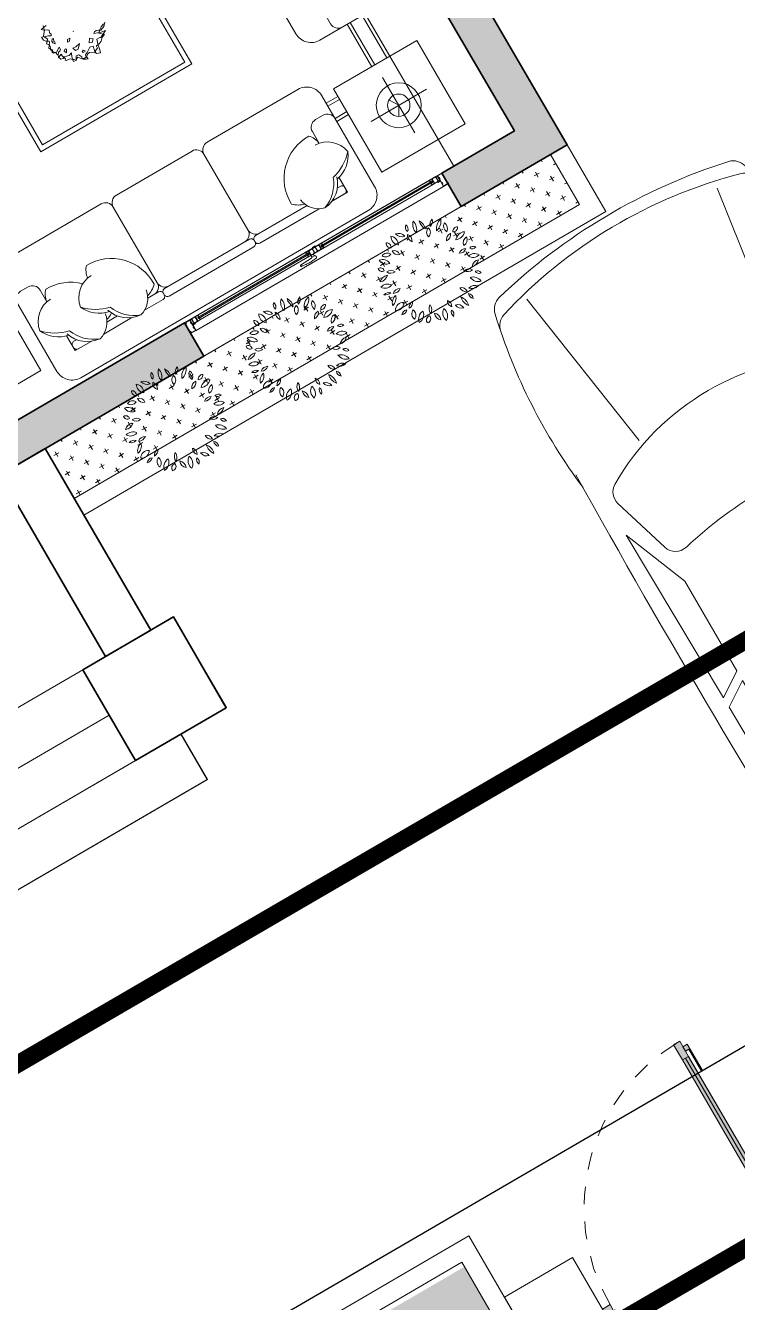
# Model space of a CAD drawing. Header units: millimetres. Extents: x 567980 to 569372, y 2065777 to 2066674.
# Drawn here: x 568754.14 to 568758.21, y 2066194.9 to 2066202.19 of the extents above; entities that cross this region are included whole.
import ezdxf

# ---------------------------------------------------------------- set-up
doc = ezdxf.new("R2010")
doc.units = ezdxf.units.MM
doc.linetypes.add('CENTER', pattern=[3, 1.5, -0.5, 0.5, -0.5])
doc.linetypes.add('HIDDEN', pattern=[0.75, 0.5, -0.25])
for name, color, linetype, lineweight in [('A-DIM', 251, 'Continuous', 15), ('A-HATCH', 251, 'Continuous', 5), ('A-TUONG', 255, 'Continuous', 35), ('boDnv', 54, 'Continuous', 25), ('E- RANH GIOI', 1, 'CENTER', 13), ('E- THAY', 9, 'Continuous', 20), ('E-Manh', 251, 'Continuous', 13), ('E-NoiThat', 32, 'Continuous', 9), ('i_Cay', 114, 'Continuous', 13), ('i_Hatch', 250, 'Continuous', 13), ('i_ThietBi', 32, 'Continuous', 13), ('LD-CUA', 146, 'Continuous', 13), ('LD-THAY', 9, 'Continuous', 13)]:
    doc.layers.add(name, color=color, linetype=linetype, lineweight=lineweight)
for name, color, linetype in [('datOBt', 42, 'Continuous'), ('loKBT', 42, 'Continuous'), ('ViaHeS', 32, 'Continuous')]:
    doc.layers.add(name, color=color, linetype=linetype)
doc.styles.add('rms', font='romans.shx', dxfattribs={"width": 0.7, "bigfont": 'vns.shx'})
doc.linetypes.add('ADL', pattern='A,0.125,-0.15,["++",rms,S=0.5,R=0,X=0,Y=-0.2245],-1.35,1.125', length=2.75)

# ---------------------------------------------------------------- blocks, each defined once
blk = doc.blocks.new('NEN')
at = {"layer": 'boDnv', "color": 10, "linetype": 'ADL', "ltscale": 0.25}
blk.add_lwpolyline([(79.6269, -120.3979), (85.3557, -122.1078), (98.4404, -148.2693), (96.5816, -154.497), (27.1117, -194.9143), (21.969, -193.0464), (11.8247, -164.9989), (14.1983, -158.464)], close=True, dxfattribs=at)
at = {"layer": 'datOBt'}
blk.add_lwpolyline([(79.4981, -119.3159), (86.0565, -121.2733), (99.5118, -148.176), (97.4266, -155.1623), (27.2101, -196.014), (21.1878, -193.8265), (10.761, -164.9982), (13.3822, -157.7819)], close=True, dxfattribs=at)
at = {"layer": 'loKBT'}
blk.add_lwpolyline([(54.4217, -157.0438), (43.6172, -163.3298), (53.6748, -180.617), (64.4793, -174.331)], close=True, dxfattribs=at)
at = {"layer": 'ViaHeS'}
blk.add_lwpolyline([(79.4981, -119.3159), (86.0565, -121.2733), (99.5118, -148.176), (97.4266, -155.1623), (27.2101, -196.014), (21.1878, -193.8265), (10.761, -164.9982), (13.3822, -157.7819)], close=True, dxfattribs=at)
blk = doc.blocks.new('mb-cay40')
at = {"color": 0, "linetype": 'ByBlock'}
for centre, radius, start, end in [((-300, 710), 100, 149.4737, 231.7586), ((-448, 683), 100, 329.4737, 51.7586), ((-231, 779), 98.1, 192.306, 259.6849), ((-344, 662), 98.1, 12.306, 79.6849), ((-136, 737), 62.9, 125.4093, 202.7101), ((-231, 764), 62.9, 305.4093, 22.7101), ((16, 684), 137, 133.8117, 194.3077), ((-211, 749), 137, 313.8117, 14.3077), ((113, 711), 137, 163.4642, 212.7906), ((-134, 676), 137, 343.4642, 32.7906), ((-542, 597), 98.1, 183.3189, 263.1904), ((-651, 494), 98.1, 3.3189, 83.1904), ((-554, 556), 69.9, 25.4537, 116.6852), ((-522, 648), 69.9, 205.4537, 296.6852), ((-427, 694), 54.1, 146.8151, 244.0193), ((-496, 675), 54.1, 326.8151, 64.0193), ((-390, 597), 66.9, 168.8066, 257.6391), ((-470, 545), 66.9, 348.8066, 77.6391), ((-148, 638), 79.7, 145.5248, 220.8327), ((-273, 631), 79.7, 325.5248, 40.8327), ((49, 562), 68.8, 103.8914, 198.9039), ((-33, 607), 68.8, 283.8914, 18.9039), ((138, 616), 80.6, 104.1004, 168.465), ((40, 710), 80.6, 284.1004, 348.465), ((230, 506), 141, 100.3005, 160.4476), ((72, 692), 141, 280.3005, 340.4476), ((260, 521), 76.9, 122.5817, 207.18), ((150, 551), 76.9, 302.5817, 27.18), ((-654, 503), 44.2, 163.4933, 274.4697), ((-693, 471), 44.2, 343.4933, 94.4697), ((213, 369), 79.6, 86.0282, 161.3698), ((143, 474), 79.6, 266.0282, 341.3698), ((300, 426), 53.5, 59.9815, 155.6676), ((278, 494), 53.5, 239.9815, 335.6676), ((-743, 226), 96, 30.9482, 110.5784), ((-695, 365), 96, 210.9482, 290.5784), ((-680, 301), 102, 69.7201, 135.6489), ((-718, 468), 102, 249.7201, 315.6489), ((-620, 357), 75.8, 22.5723, 98.3335), ((-561, 461), 75.8, 202.5723, 278.3335), ((320, 284), 110, 64.7353, 140.5781), ((282, 453), 110, 244.7353, 320.5781), ((359, 242), 79.1, 90.2529, 173.5221), ((280, 330), 79.1, 270.2529, 353.5221), ((-767, 152), 75.6, 44.2576, 108.5927), ((-736, 277), 75.6, 224.2576, 288.5927), ((-787, 176), 111, 280.8762, 345.4479), ((-659, 40), 111, 100.8762, 165.4479), ((-638, 119), 83.9, 60.5095, 129.292), ((-649, 257), 83.9, 240.5095, 309.292), ((243, 141), 78, 58.8748, 131.2135), ((232, 267), 78, 238.8748, 311.2135), ((344, 142), 53.6, 28.1981, 112.1918), ((371, 217), 53.6, 208.1981, 292.1918), ((-690, -39), 87.4, 54.9745, 151.3792), ((-716, 74), 87.4, 234.9745, 331.3792), ((159, -75), 77.3, 28.8072, 103.9199), ((208, 37), 77.3, 208.8072, 283.9199), ((314, -59), 90.4, 71.3712, 141.7535), ((272, 83), 90.4, 251.3712, 321.7535), ((293, 25), 97.6, 29.1952, 106.7189), ((350, 166), 97.6, 209.1952, 286.7189), ((-675, -123), 70, 71.8192, 140.0818), ((-707, -12), 70, 251.8192, 320.0818), ((-557, -163), 78, 113.4753, 203.456), ((-660, -123), 78, 293.4753, 23.456), ((-617, 21), 75, 267.1724, 337.2365), ((-551, -83), 75, 87.1724, 157.2365), ((-342, -221), 95.9, 122.8873, 186.7253), ((-489, -152), 95.9, 302.8873, 6.7253), ((-19, -211), 70.3, 353.65, 74.6514), ((70, -151), 70.3, 173.65, 254.6514), ((133, -213), 116, 6.5487, 76.8911), ((275, -87), 116, 186.5487, 256.8911), ((243, -118), 50.7, 359.2557, 87.6287), ((296, -68), 50.7, 179.2557, 267.6287), ((-605, -147), 107, 271.6328, 352.0268), ((-496, -269), 107, 91.6328, 172.0268), ((-473, -294), 49.3, 76.5419, 193.4774), ((-509, -257), 49.3, 256.5419, 13.4774), ((-314, -281), 91.1, 159.117, 230.3606), ((-457, -318), 91.1, 339.117, 50.3606), ((-220, -348), 109, 122.117, 201.7275), ((-379, -297), 109, 302.117, 21.7275), ((-133, -236), 75.4, 148.7877, 221.5977), ((-253, -247), 75.4, 328.7877, 41.5977), ((-160, -372), 84.6, 5.3196, 80.419), ((-61, -281), 84.6, 185.3196, 260.419), ((100, -278), 148, 165.2071, 218.3217), ((-159, -332), 148, 345.2071, 38.3217), ((110, -276), 64.3, 156.7754, 231.288), ((11, -301), 64.3, 336.7754, 51.288), ((113, -290), 96.7, 38.6962, 106.2415), ((162, -137), 96.7, 218.6962, 286.2415), ((-170, -364), 62.5, 129.7475, 206.0709), ((-267, -343), 62.5, 309.7475, 26.0709)]:
    blk.add_arc(centre, radius, start, end, dxfattribs=at)
blk = doc.blocks.new('kkkk')
h = blk.add_hatch(color=250)
edge = h.paths.add_edge_path()
edge.add_line((333058.8, 105336.6), (333060.3, 105336.6))
edge.add_line((333060.3, 105336.6), (333060.3, 105341.6))
edge.add_line((333060.3, 105341.6), (333061.8, 105341.6))
edge.add_line((333061.8, 105341.6), (333061.8, 105371.6))
edge.add_line((333061.8, 105371.6), (333027.5, 105371.6))
edge.add_line((333027.5, 105371.6), (333027.5, 105386.6))
edge.add_line((333027.5, 105386.6), (333022.2, 105386.6))
edge.add_line((333022.2, 105386.6), (333022.2, 105383.6))
edge.add_line((333022.2, 105383.6), (333023.7, 105383.6))
edge.add_line((333023.7, 105383.6), (333023.7, 105385.1))
edge.add_line((333023.7, 105385.1), (333026, 105385.1))
edge.add_line((333026, 105385.1), (333026, 105378.1))
edge.add_line((333026, 105378.1), (333023.7, 105378.1))
edge.add_line((333023.7, 105378.1), (333023.7, 105379.6))
edge.add_line((333023.7, 105379.6), (333022.2, 105379.6))
edge.add_line((333022.2, 105379.6), (333022.2, 105376.6))
edge.add_line((333022.2, 105376.6), (333026, 105376.6))
edge.add_line((333026, 105376.6), (333026, 105371.6))
edge.add_line((333026, 105371.6), (332991.8, 105371.6))
edge.add_line((332991.8, 105371.6), (332991.8, 105341.6))
edge.add_line((332991.8, 105341.6), (332993.3, 105341.6))
edge.add_line((332993.3, 105341.6), (332993.3, 105336.6))
edge.add_line((332993.3, 105336.6), (332994.8, 105336.6))
edge.add_line((332994.8, 105336.6), (332994.8, 105341.6))
edge.add_line((332994.8, 105341.6), (333002.3, 105341.6))
edge.add_line((333002.3, 105341.6), (333002.3, 105343.1))
edge.add_line((333002.3, 105343.1), (332993.3, 105343.1))
edge.add_line((332993.3, 105343.1), (332993.3, 105370.1))
edge.add_line((332993.3, 105370.1), (333006.9, 105370.1))
edge.add_arc((333010, 105367.6), 3.97, 141.52264, 210)
edge.add_line((333006.6, 105365.7), (333007.9, 105366.4))
edge.add_arc((333010, 105367.6), 2.47, -390, -150, ccw=False)
edge.add_line((333012.1, 105366.4), (333013.4, 105365.7))
edge.add_arc((333010, 105367.6), 3.97, -30, 38.47736)
edge.add_line((333013.1, 105370.1), (333040.4, 105370.1))
edge.add_arc((333043.5, 105367.6), 3.97, 141.52264, 210)
edge.add_line((333040.1, 105365.7), (333041.4, 105366.4))
edge.add_arc((333043.5, 105367.6), 2.47, -390, -150, ccw=False)
edge.add_line((333045.6, 105366.4), (333046.9, 105365.7))
edge.add_arc((333043.5, 105367.6), 3.97, -30, 38.47736)
edge.add_line((333046.6, 105370.1), (333060.3, 105370.1))
edge.add_line((333060.3, 105370.1), (333060.3, 105343.1))
edge.add_line((333060.3, 105343.1), (333051.3, 105343.1))
edge.add_line((333051.3, 105343.1), (333051.3, 105341.6))
edge.add_line((333051.3, 105341.6), (333058.8, 105341.6))
edge.add_line((333058.8, 105341.6), (333058.8, 105336.6))
blk.add_lwpolyline([(333026, 105378.1), (333026, 105385.1), (333023.7, 105385.1), (333023.7, 105383.6), (333022.2, 105383.6), (333022.2, 105386.6), (333027.5, 105386.6), (333027.5, 105371.6), (333061.8, 105371.6), (333061.8, 105341.6), (333060.3, 105341.6), (333060.3, 105336.6), (333058.8, 105336.6), (333058.8, 105341.6), (333051.3, 105341.6), (333051.3, 105343.1), (333060.3, 105343.1), (333060.3, 105370.1), (333046.6, 105370.1, -0.30801), (333046.9, 105365.7), (333045.6, 105366.4, 1.732051), (333041.4, 105366.4), (333040.1, 105365.7, -0.30801), (333040.4, 105370.1), (333013.1, 105370.1, -0.30801), (333013.4, 105365.7), (333012.1, 105366.4, 1.732051), (333007.9, 105366.4), (333006.6, 105365.7, -0.30801), (333006.9, 105370.1), (332993.3, 105370.1), (332993.3, 105343.1), (333002.3, 105343.1), (333002.3, 105341.6), (332994.8, 105341.6), (332994.8, 105336.6), (332993.3, 105336.6), (332993.3, 105341.6), (332991.8, 105341.6), (332991.8, 105371.6), (333026, 105371.6), (333026, 105376.6), (333022.2, 105376.6), (333022.2, 105379.6), (333023.7, 105379.6), (333023.7, 105378.1)], format="xyb", close=True)
blk = doc.blocks.new('ccccc')
h = blk.add_hatch(color=250)
h.paths.add_polyline_path([(333034.3, 105325.3), (333084.3, 105325.3), (333084.3, 105326.8), (333077.7, 105326.8), (333077.7, 105353.8), (333084.3, 105353.8), (333084.3, 105355.3), (333034.3, 105355.3), (333034.3, 105346.7), (333035.8, 105346.7), (333035.8, 105353.8), (333052.1, 105353.8), (333052.1, 105326.8), (333035.8, 105326.8), (333035.8, 105333.9), (333034.3, 105333.9)])
h.paths.add_polyline_path([(333053.6, 105326.8), (333053.6, 105353.8), (333076.2, 105353.8), (333076.2, 105326.8)], flags=16)
for p, q in [((333034.3, 105346.7), (333035.8, 105346.7)), ((333034.3, 105333.9), (333035.8, 105333.9)), ((333052.1, 105353.8), (333052.1, 105326.8)), ((333053.6, 105353.8), (333053.6, 105326.8)), ((333076.2, 105353.8), (333076.2, 105326.8)), ((333077.7, 105353.8), (333077.7, 105326.8)), ((333084.3, 105355.3), (333084.3, 105353.8)), ((333084.3, 105326.8), (333084.3, 105325.3))]:
    blk.add_line(p, q)
for points in [[(333084.3, 105355.3), (333034.3, 105355.3), (333034.3, 105346.7)], [(333034.3, 105333.9), (333034.3, 105325.3), (333084.3, 105325.3)], [(333052.1, 105353.8), (333035.8, 105353.8), (333035.8, 105346.7)], [(333035.8, 105333.9), (333035.8, 105326.8), (333052.1, 105326.8)], [(333076.2, 105353.8), (333053.6, 105353.8)], [(333053.6, 105326.8), (333076.2, 105326.8)], [(333084.3, 105353.8), (333077.7, 105353.8)], [(333077.7, 105326.8), (333084.3, 105326.8)]]:
    blk.add_lwpolyline(points)
blk = doc.blocks.new('dasdsd')
at = {"linetype": 'HIDDEN', "ltscale": 0.05}
for p, q in [((-9.6, -15.9), (-9.6, 0)), ((9.6, 0), (-9.6, 0)), ((9.6, -15.9), (9.6, 0)), ((-16.3, -18.9), (-107.9, -23.1)), ((-10.5, -16.1), (-15.5, -18.7)), ((9.6, -15.9), (-9.6, -15.9))]:
    blk.add_line(p, q, dxfattribs=at)
for centre, radius, start, end in [((-106.3, -28.1), 5.22, 108.24331, 251.75669), ((-41, 286.6), 326.6, 258.17519, 278.89962), ((-16.3, -17), 1.95, 270, 297.19267), ((-9.6, -17.9), 1.95, 90, 117.19267), ((9.6, -26), 10.1, 270, 90)]:
    blk.add_arc(centre, radius, start, end, dxfattribs=at)
blk = doc.blocks.new('fffsf')
h = blk.add_hatch(color=250)
h.paths.add_polyline_path([(333183.8, 105395.8), (333133.8, 105395.8), (333133.8, 105394.3), (333140.5, 105394.3), (333140.5, 105367.3), (333133.8, 105367.3), (333133.8, 105364.3), (333118.8, 105364.3), (333118.8, 105361.3), (333135.3, 105361.3), (333135.3, 105365.8), (333183.8, 105365.8), (333183.8, 105374.4), (333182.3, 105374.4), (333182.3, 105367.3), (333166, 105367.3), (333166, 105394.3), (333182.3, 105394.3), (333182.3, 105387.2), (333183.8, 105387.2)])
h.paths.add_polyline_path([(333164.5, 105394.3), (333164.5, 105367.3), (333142, 105367.3), (333142, 105394.3)], flags=16)
for p, q in [((333133.8, 105395.8), (333133.8, 105394.3)), ((333140.5, 105394.3), (333140.5, 105367.3)), ((333142, 105394.3), (333142, 105367.3)), ((333164.5, 105394.3), (333164.5, 105367.3)), ((333166, 105394.3), (333166, 105367.3)), ((333183.8, 105387.2), (333182.3, 105387.2)), ((333183.8, 105374.4), (333182.3, 105374.4))]:
    blk.add_line(p, q)
for points in [[(333133.8, 105395.8), (333183.8, 105395.8), (333183.8, 105387.2)], [(333183.8, 105374.4), (333183.8, 105365.8), (333135.3, 105365.8), (333135.3, 105361.3), (333118.8, 105361.3)], [(333133.8, 105367.3), (333133.8, 105364.3), (333118.8, 105364.3), (333118.8, 105361.3)], [(333133.8, 105394.3), (333140.5, 105394.3)], [(333140.5, 105367.3), (333133.8, 105367.3)], [(333142, 105394.3), (333164.5, 105394.3)], [(333164.5, 105367.3), (333142, 105367.3)], [(333166, 105394.3), (333182.3, 105394.3), (333182.3, 105387.2)], [(333182.3, 105374.4), (333182.3, 105367.3), (333166, 105367.3)]]:
    blk.add_lwpolyline(points)
blk = doc.blocks.new('*U485')
for points in [[(88.4, 82.2), (88.4, 80.6), (77.2, 80.6), (77.2, 69.4), (88.4, 69.4), (88.4, 67.8, 0.240391), (91.1, 72), (80.2, 72), (80.2, 78), (91.1, 78, 0.240391)], [(799.6, 82.2), (799.6, 80.6), (810.8, 80.6), (810.8, 69.4), (799.6, 69.4), (799.6, 67.8, -0.240391), (796.9, 72), (807.8, 72), (807.8, 78), (796.9, 78, -0.240391)], [(905.4, 82.2), (905.4, 80.6), (894.2, 80.6), (894.2, 69.4), (905.4, 69.4), (905.4, 67.8, 0.240391), (908.2, 72), (897.2, 72), (897.2, 78), (908.2, 78, 0.240391)]]:
    blk.add_hatch(color=250).paths.add_polyline_path(points)
for p, q in [((850, 90), (44.5, 90)), ((850, 90), (88, 90)), ((855, 90), (1617, 90)), ((35, 20), (1670, 20)), ((88, 60), (850, 60)), ((1617, 60), (855, 60))]:
    blk.add_line(p, q)
for points in [[(88.4, 82.2), (88.4, 80.6), (77.2, 80.6), (77.2, 69.4), (88.4, 69.4), (88.4, 67.8, 0.240391), (91.1, 72), (80.2, 72), (80.2, 78), (91.1, 78, 0.240391)], [(799.6, 82.2), (799.6, 80.6), (810.8, 80.6), (810.8, 69.4), (799.6, 69.4), (799.6, 67.8, -0.240391), (796.9, 72), (807.8, 72), (807.8, 78), (796.9, 78, -0.240391)], [(905.4, 82.2), (905.4, 80.6), (894.2, 80.6), (894.2, 69.4), (905.4, 69.4), (905.4, 67.8, 0.240391), (908.2, 72), (897.2, 72), (897.2, 78), (908.2, 78, 0.240391)]]:
    blk.add_lwpolyline(points, format="xyb", close=True)
for points in [[(807.8, 72), (80.2, 72), (80.2, 78), (807.8, 78)], [(897.2, 72), (1624.8, 72), (1624.8, 78), (897.2, 78)]]:
    blk.add_lwpolyline(points, close=True)
at = {"rotation": 270}
blk.add_blockref('kkkk', (-105336.6, 333081.8), dxfattribs=at)
at = {"xscale": -1}
for name, p, rotation in [('ccccc', (333122.3, -105265.3), 359.9999999999902), ('fffsf', (-332278.8, 105455.8), 180.0000000001608), ('kkkk', (107041.6, 333081.8), 90)]:
    blk.add_blockref(name, p, dxfattribs=dict(at, rotation=rotation))
for p in [(-332234.3, -105265.3), (-331417.3, -105265.3)]:
    blk.add_blockref('ccccc', p)
at = {"xscale": -0.8000000000000002, "yscale": 0.8, "zscale": 0.8}
blk.add_blockref('dasdsd', (880, 60), dxfattribs=at)
blk = doc.blocks.new('sf2')
at = {"layer": 'E-NoiThat'}
for p, q in [((-123896135.9, 101810474), (-123896685.9, 101810474)), ((-123896135.9, 101809924), (-123896135.9, 101810474)), ((-123893881.8, 101810474), (-123893331.8, 101810474)), ((-123893881.8, 101809924), (-123893881.8, 101810474)), ((-123893331.8, 101810474), (-123893331.8, 101809924)), ((-123893881.8, 101810094), (-123893958.9, 101810094)), ((-123893881.8, 101810074), (-123893958.9, 101810074)), ((-123893881.8, 101809994), (-123893958.9, 101809994)), ((-123893881.8, 101809974), (-123893958.9, 101809974)), ((-123893331.8, 101809924), (-123893881.8, 101809924)), ((-123893628.9, 101809644), (-123893628.9, 101809924)), ((-123893608.9, 101809644), (-123893608.9, 101809924)), ((-123893528.9, 101809644), (-123893528.9, 101809924)), ((-123893508.9, 101809644), (-123893508.9, 101809924)), ((-123895508.9, 101808394), (-123895508.9, 101809394)), ((-123895508.9, 101809394), (-123894508.9, 101809394)), ((-123895478.9, 101808424), (-123895478.9, 101809364)), ((-123895478.9, 101809364), (-123894538.9, 101809364)), ((-123894538.9, 101809364), (-123894538.9, 101808424)), ((-123894508.9, 101809394), (-123894508.9, 101808394)), ((-123895031.3, 101809058.8), (-123895018.3, 101809066.9)), ((-123895018.3, 101809066.9), (-123895006.9, 101809070.3)), ((-123895006.9, 101809070.3), (-123895010.1, 101809048.4)), ((-123894953.1, 101809053), (-123894949.9, 101809068)), ((-123894949.9, 101809068), (-123894928.7, 101809076.1)), ((-123894928.7, 101809076.1), (-123894923.8, 101809060)), ((-123895142, 101808993.1), (-123895129, 101808997.7)), ((-123895129, 101808997.7), (-123895119.2, 101808992)), ((-123895127.3, 101808981.6), (-123895119.2, 101809005.8)), ((-123895124.1, 101809011.6), (-123895119.2, 101809016.2)), ((-123895119.2, 101809005.8), (-123895124.1, 101809011.6)), ((-123895119.2, 101809016.2), (-123895106.2, 101809017.3)), ((-123895119.2, 101808992), (-123895106.2, 101808994.3)), ((-123895106.2, 101809017.3), (-123895094.8, 101809018.5)), ((-123895106.2, 101808994.3), (-123895091.5, 101808998.9)), ((-123895094.8, 101809018.5), (-123895085, 101809028.8)), ((-123895091.5, 101808998.9), (-123895072, 101808993.1)), ((-123895086.6, 101809041.5), (-123895068.7, 101809042.7)), ((-123895085, 101809027.7), (-123895086.6, 101809041.5)), ((-123895085, 101809028.8), (-123895080.1, 101809032.3)), ((-123895080.1, 101809011.6), (-123895085, 101809027.7)), ((-123895080.1, 101809032.3), (-123895063.8, 101809036.9)), ((-123895075.2, 101808996.6), (-123895080.1, 101809011.6)), ((-123895072, 101808993.1), (-123895075.2, 101808996.6)), ((-123895068.7, 101809042.7), (-123895057.3, 101809021.9)), ((-123895063.8, 101809036.9), (-123895054.1, 101809032.3)), ((-123895057.3, 101809021.9), (-123895041.1, 101809024.2)), ((-123895054.1, 101809032.3), (-123895041.1, 101809048.4)), ((-123895044.8, 101808992.4), (-123895028.1, 101808994.5)), ((-123895041.1, 101809048.4), (-123895023.1, 101809056.5)), ((-123895041.1, 101809024.2), (-123895032.9, 101809042.7)), ((-123895036.2, 101809048.4), (-123895031.3, 101809058.8)), ((-123895032.9, 101809042.7), (-123895036.2, 101809048.4)), ((-123895028.1, 101808994.5), (-123895006.8, 101808969.7)), ((-123895023.1, 101809056.5), (-123895011.7, 101809056.5)), ((-123895014.1, 101809024.4), (-123895016.6, 101809017.1)), ((-123895016.6, 101809017.1), (-123895006.4, 101809013.5)), ((-123894998.8, 101809024.4), (-123895014.1, 101809024.4)), ((-123895011.7, 101809056.5), (-123894992.2, 101809043.8)), ((-123895010.1, 101809048.4), (-123895008.5, 101809043.8)), ((-123895008.5, 101809043.8), (-123894993.8, 101809035.8)), ((-123895006.4, 101809013.5), (-123894998.8, 101809024.4)), ((-123894993.8, 101809035.8), (-123894966.2, 101809017.3)), ((-123894992.2, 101809043.8), (-123894982.4, 101809042.7)), ((-123894982.4, 101809042.7), (-123894958, 101809060)), ((-123894966.2, 101809017.3), (-123894946.6, 101809021.9)), ((-123894958, 101809060), (-123894951.5, 101809055.3)), ((-123894956.7, 101808993.4), (-123894940, 101809002)), ((-123894941.5, 101808973), (-123894956.7, 101808993.4)), ((-123894946.6, 101809021.9), (-123894953.1, 101809053)), ((-123894951.5, 101809055.3), (-123894941.8, 101809049.6)), ((-123894941.8, 101809049.6), (-123894930.4, 101809045)), ((-123894940, 101809002), (-123894924.8, 101808985.9)), ((-123894930.4, 101809045), (-123894928.7, 101809032.3)), ((-123894928.7, 101809032.3), (-123894928.7, 101809030)), ((-123894928.7, 101809030), (-123894909.2, 101809027.7)), ((-123894923.8, 101809060), (-123894922.2, 101809053)), ((-123894922.2, 101809053), (-123894919, 101809031.1)), ((-123894919, 101809031.1), (-123894907.6, 101808998.9)), ((-123894909.2, 101809027.7), (-123894892.9, 101809020.8)), ((-123894907.6, 101808998.9), (-123894892.9, 101808998.9)), ((-123894892.9, 101809020.8), (-123894876.6, 101809003.5)), ((-123894892.9, 101808998.9), (-123894883.1, 101809002.3)), ((-123894883.1, 101809002.3), (-123894839.2, 101808980.4)), ((-123894857.1, 101808997.7), (-123894879.9, 101808974.7)), ((-123894876.6, 101809003.5), (-123894857.1, 101808997.7)), ((-123895166.4, 101808922.8), (-123895163.1, 101808928.6)), ((-123895161.5, 101808909), (-123895166.4, 101808922.8)), ((-123895164.8, 101808934.3), (-123895161.5, 101808943.6)), ((-123895158.3, 101808924), (-123895164.8, 101808934.3)), ((-123895164.8, 101808914.7), (-123895158.3, 101808924)), ((-123895163.1, 101808928.6), (-123895159.9, 101808935.5)), ((-123895161.5, 101808943.6), (-123895143.6, 101808945.9)), ((-123895159.9, 101808935.5), (-123895156.6, 101808940.1)), ((-123895156.6, 101808940.1), (-123895148.5, 101808945.9)), ((-123895148.5, 101808978.1), (-123895142, 101808993.1)), ((-123895143.6, 101808963.1), (-123895148.5, 101808978.1)), ((-123895148.5, 101808958.5), (-123895146.9, 101808960.8)), ((-123895148.5, 101808953.9), (-123895148.5, 101808958.5)), ((-123895148.5, 101808945.9), (-123895148.5, 101808953.9)), ((-123895146.9, 101808977), (-123895127.3, 101808970.1)), ((-123895146.9, 101808960.8), (-123895146.9, 101808977)), ((-123895133.8, 101808952.8), (-123895143.6, 101808963.1)), ((-123895143.6, 101808945.9), (-123895117.6, 101808929.7)), ((-123895125.7, 101808950.5), (-123895133.8, 101808952.8)), ((-123895127.3, 101808970.1), (-123895127.3, 101808981.6)), ((-123895115.9, 101808944.7), (-123895125.7, 101808950.5)), ((-123895117.6, 101808929.7), (-123895115.9, 101808944.7)), ((-123895102.6, 101808963.3), (-123895098.1, 101808976.2)), ((-123895092, 101808954.7), (-123895102.6, 101808963.3)), ((-123895098.1, 101808976.2), (-123895096.5, 101808978.4)), ((-123895096.5, 101808978.4), (-123895085.9, 101808960.1)), ((-123895085.9, 101808960.1), (-123895092, 101808954.7)), ((-123895047.9, 101808929.9), (-123895061.6, 101808928.9)), ((-123895061.6, 101808928.9), (-123895054, 101808915.9)), ((-123895052.5, 101808973), (-123895044.8, 101808992.4)), ((-123895034.2, 101808975.1), (-123895052.5, 101808973)), ((-123895038.8, 101808915.9), (-123895047.9, 101808929.9)), ((-123895006.8, 101808969.7), (-123895034.2, 101808975.1)), ((-123894924.8, 101808985.9), (-123894941.5, 101808973)), ((-123894865.2, 101808975.8), (-123894905.9, 101808962)), ((-123894905.9, 101808962), (-123894897.8, 101808955.1)), ((-123894897.8, 101808955.1), (-123894886.4, 101808952.8)), ((-123894886.4, 101808952.8), (-123894871.8, 101808959.7)), ((-123894879.9, 101808974.7), (-123894865.2, 101808958.5)), ((-123894871.8, 101808959.7), (-123894862, 101808965.5)), ((-123894839.2, 101808980.4), (-123894865.2, 101808975.8)), ((-123894865.2, 101808958.5), (-123894850.6, 101808949.3)), ((-123894862, 101808965.5), (-123894837.6, 101808956.2)), ((-123894850.6, 101808949.3), (-123894831.1, 101808941.2)), ((-123894837.6, 101808956.2), (-123894819.7, 101808936.6)), ((-123895174.5, 101808849), (-123895164.8, 101808861.7)), ((-123895174.5, 101808829.5), (-123895174.5, 101808849)), ((-123895171.3, 101808904.4), (-123895164.8, 101808914.7)), ((-123895161.5, 101808892.8), (-123895171.3, 101808904.4)), ((-123895169.7, 101808876.7), (-123895158.3, 101808890.5)), ((-123895159.9, 101808866.3), (-123895169.7, 101808876.7)), ((-123895164.8, 101808861.7), (-123895148.5, 101808870.9)), ((-123895163.1, 101808830.6), (-123895151.7, 101808856)), ((-123895158.3, 101808899.8), (-123895161.5, 101808909)), ((-123895150.1, 101808876.7), (-123895161.5, 101808892.8)), ((-123895151.7, 101808856), (-123895159.9, 101808866.3)), ((-123895158.3, 101808890.5), (-123895158.3, 101808899.8)), ((-123895148.5, 101808870.9), (-123895150.1, 101808876.7)), ((-123895124.1, 101808851.4), (-123895140.4, 101808839.8)), ((-123895132.2, 101808895.1), (-123895135.5, 101808890.5)), ((-123895135.5, 101808890.5), (-123895135.5, 101808877.9)), ((-123895135.5, 101808877.9), (-123895127.3, 101808868.6)), ((-123895127.3, 101808900.9), (-123895132.2, 101808895.1)), ((-123895122.8, 101808890.1), (-123895127.3, 101808900.9)), ((-123895127.3, 101808868.6), (-123895120.8, 101808870.9)), ((-123895122.8, 101808890.1), (-123895125.7, 101808885.9)), ((-123895120.8, 101808870.9), (-123895125.7, 101808885.9)), ((-123895119.2, 101808842.1), (-123895124.1, 101808851.4)), ((-123895054, 101808915.9), (-123895038.8, 101808915.9)), ((-123895001.7, 101808891.3), (-123895003.1, 101808891.3)), ((-123895001.7, 101808891.3), (-123895001.7, 101808892.7)), ((-123895001.7, 101808891.3), (-123895001.7, 101808890)), ((-123895001.7, 101808891.3), (-123895000.3, 101808891.3)), ((-123895146.9, 101808839.8), (-123895174.5, 101808829.5)), ((-123895153.4, 101808819.1), (-123895163.1, 101808830.6)), ((-123895155, 101808791.4), (-123895143.6, 101808800.6)), ((-123895119.2, 101808784.5), (-123895155, 101808791.4)), ((-123895140.4, 101808802.9), (-123895153.4, 101808819.1)), ((-123895140.4, 101808839.8), (-123895146.9, 101808839.8)), ((-123895143.6, 101808800.6), (-123895127.3, 101808809.9)), ((-123895137.1, 101808786.8), (-123895140.4, 101808802.9)), ((-123895133.8, 101808775.3), (-123895137.1, 101808786.8)), ((-123895127.3, 101808809.9), (-123895117.6, 101808815.6)), ((-123895122.4, 101808830.6), (-123895119.2, 101808842.1)), ((-123895117.6, 101808815.6), (-123895122.4, 101808830.6))]:
    blk.add_line(p, q, dxfattribs=at)
for points in [[(-123893958.9, 101809924, -0.414214), (-123894058.9, 101809824), (-123894658.9, 101809824, -0.414214), (-123894708.9, 101809874, -0.414214), (-123894758.9, 101809824), (-123895258.9, 101809824, -0.414214), (-123895308.9, 101809874, -0.414214), (-123895358.9, 101809824), (-123895958.9, 101809824, -0.414214), (-123896058.9, 101809924), (-123896058.9, 101810524, -0.414214), (-123895958.9, 101810624), (-123894058.9, 101810624, -0.414214), (-123893958.9, 101810524)], [(-123895288.9, 101810474), (-123894728.9, 101810474, -0.414214), (-123894708.9, 101810454), (-123894708.9, 101810444, -0.414214), (-123894728.9, 101810424), (-123895288.9, 101810424, -0.414214), (-123895308.9, 101810444), (-123895308.9, 101810454, -0.414214)], [(-123893808.9, 101809644, 0.414214), (-123893908.9, 101809544), (-123893908.9, 101808944, 0.414214), (-123893858.9, 101808894, 0.404778), (-123893908.9, 101808844), (-123893908.9, 101808244, 0.414214), (-123893808.9, 101808144), (-123893208.9, 101808144, 0.414214), (-123893108.9, 101808244), (-123893108.9, 101809544, 0.414214), (-123893208.9, 101809644)]]:
    blk.add_lwpolyline(points, format="xyb", close=True, dxfattribs=at)
for points in [[(-123896027, 101810274.5, -0.14773), (-123895880.9, 101810360.4, -0.213343), (-123895752, 101810486.4, -0.178662)], [(-123895870.7, 101810424), (-123895888.9, 101810424, -0.414214), (-123895908.9, 101810444), (-123895908.9, 101810454, -0.414214), (-123895888.9, 101810474)], [(-123895803.7, 101810474), (-123895908.9, 101810474), (-123895908.9, 101810375.7, -0.414214)], [(-123895901.1, 101810367.3, -0.306663), (-123895752, 101810486.4, -0.30633), (-123895654.5, 101810377.6, 0.872847)], [(-123895888.9, 101810474), (-123895803.7, 101810474, -0.414214)], [(-123895757.7, 101810274.5, -0.14773), (-123895611.6, 101810360.4, -0.213343), (-123895482.6, 101810486.4, -0.178662)], [(-123895631.7, 101810367.3, -0.306663), (-123895482.6, 101810486.4, -0.30633), (-123895385.2, 101810377.6, 0.872847)], [(-123895451.1, 101810474), (-123895328.9, 101810474, -0.414214), (-123895308.9, 101810454), (-123895308.9, 101810444, -0.414214), (-123895328.9, 101810424), (-123895400.8, 101810424, -0.414214)], [(-123894297.2, 101810474), (-123894688.9, 101810474, 0.414214), (-123894708.9, 101810454), (-123894708.9, 101810444, 0.414214), (-123894688.9, 101810424), (-123894347.6, 101810424, 0.414214)], [(-123894116.6, 101810367.3, 0.306663), (-123894265.8, 101810486.4, 0.30633), (-123894363.2, 101810377.6, -0.872847)], [(-123893990.7, 101810274.5, 0.14773), (-123894136.8, 101810360.4, 0.213343), (-123894265.8, 101810486.4, 0.178662)], [(-123894128.9, 101810474), (-123894214, 101810474, 0.414214)], [(-123894147, 101810424), (-123894128.9, 101810424, 0.414214), (-123894108.9, 101810444), (-123894108.9, 101810454, 0.414214), (-123894128.9, 101810474)], [(-123895601.4, 101810424), (-123895670.1, 101810424, -0.414214)], [(-123895622, 101810391.8, 0.071865), (-123895663.9, 101810411.3, -7.115464)], [(-123895639.6, 101810151.5, 0.165541), (-123895608.7, 101810085.4, 0.425989), (-123895327.9, 101810371.9, 0.121523), (-123895394.5, 101810411.3, -7.115464)], [(-123895358.9, 101810424, -0.414214), (-123895308.9, 101810374), (-123895308.9, 101809874, -0.414214)], [(-123895258.9, 101810424, 0.414214), (-123895308.9, 101810374)], [(-123894758.9, 101810424, -0.414214), (-123894708.9, 101810374)], [(-123894658.9, 101810424, 0.414214), (-123894708.9, 101810374), (-123894708.9, 101809874, 0.414214)], [(-123894108.8, 101810151.5, -0.165541), (-123894139.7, 101810085.4, -0.425989), (-123894420.5, 101810371.9, -0.121523), (-123894353.8, 101810411.3, 7.115464)], [(-123895883.8, 101810148.4, -0.356772), (-123896027, 101810274.5, -0.249542), (-123895897.2, 101810378.3, 9.61688)], [(-123895614.4, 101810148.4, -0.356772), (-123895757.7, 101810274.5, -0.249542), (-123895627.9, 101810378.3, 9.61688)], [(-123894134, 101810148.4, 0.356772), (-123893990.7, 101810274.5, 0.249542), (-123894120.5, 101810378.3, -9.61688)], [(-123895909, 101810151.5, 0.165541), (-123895878, 101810085.4, 0.200231), (-123895679.6, 101810165.9, 0.121523)], [(-123895908.9, 101810151.5), (-123895908.9, 101810074, -0.414214), (-123895958.9, 101810024), (-123896008.9, 101810024, -0.414214), (-123896058.9, 101810074)], [(-123893958.9, 101810074, -0.414214), (-123894008.9, 101810024), (-123894058.9, 101810024, -0.414214), (-123894108.9, 101810074), (-123894108.9, 101810151.5)], [(-123893581.4, 101809494), (-123893658.9, 101809494, -0.414214), (-123893708.9, 101809544), (-123893708.9, 101809594, -0.414214), (-123893658.9, 101809644)]]:
    blk.add_lwpolyline(points, format="xyb", dxfattribs=at)
for points in [[(-123895534.3, 101810474), (-123895720.5, 101810474)], [(-123894108.9, 101810375.7), (-123894108.9, 101810474), (-123894214, 101810474)], [(-123893606.8, 101810375.1), (-123893606.8, 101810009.1)], [(-123893606.8, 101810192.1), (-123893638.9, 101810247.7)], [(-123893789.8, 101810192.1), (-123893423.8, 101810192.1)], [(-123893606.8, 101810192.1), (-123893638.9, 101810136.6)]]:
    blk.add_lwpolyline(points, dxfattribs=at)
for radius in [128.3, 64.2]:
    blk.add_circle((-123893606.8, 101810192.1), radius, dxfattribs=at)
blk = doc.blocks.new('TANG 1 BT1')
at = {"layer": 'A-HATCH'}
h = blk.add_hatch(color=256, dxfattribs=at)
h.dxf.hatch_style = 1
h.paths.add_polyline_path([(7158834.4, 839216.9), (7158834.4, 837891.9), (7159054.4, 837891.9), (7159054.4, 839436.9), (7153914.4, 839436.9), (7153914.4, 839216.9)])
h.paths.add_polyline_path([(7150554.4, 839436.9), (7150554.3, 838368.7), (7150774.3, 838368.7), (7150774.4, 839216.9), (7151514.4, 839216.9), (7151514.4, 839436.9)])
h.paths.add_polyline_path([(7150774.3, 836568.7), (7150554.3, 836568.7), (7150554.4, 835616.9), (7151104.3, 835616.9), (7151104.3, 835319.5), (7151324.3, 835319.5), (7151324.3, 835616.9), (7152824.3, 835616.9), (7152824.3, 833426.9), (7152714.3, 833426.9), (7152714.3, 833316.9), (7152934.3, 833316.9), (7152934.3, 835726.9), (7150774.4, 835726.9)])
h.paths.add_polyline_path([(7151324.3, 834519.5), (7151104.3, 834519.5), (7151104.3, 832826.9), (7151324.3, 832826.9), (7151324.3, 833316.9), (7151914.3, 833316.9), (7151914.3, 833426.9), (7151324.3, 833426.9)])
h.paths.add_polyline_path([(7158834.4, 835616.9), (7158834.4, 834616.9), (7159054.4, 834616.9), (7159054.4, 835946.9), (7159054.4, 837091.9), (7158834.4, 837091.9), (7158834.4, 836041.9), (7158234.4, 836041.9), (7158234.4, 835726.9), (7156074.4, 835726.9), (7156074.4, 835616.9)])
h.paths.add_polyline_path([(7158834.4, 835726.9), (7158289.4, 835726.9), (7158289.4, 835986.9), (7158834.4, 835986.9)], flags=16)
h.paths.add_polyline_path([(7158434.4, 831596.9), (7158434.4, 831391.9), (7158834.4, 831391.9), (7158834.4, 827616.9), (7158354.3, 827616.9), (7158354.3, 827396.9), (7159054.4, 827396.9), (7159054.4, 832816.9), (7158834.4, 832816.9), (7158834.4, 831816.9), (7156074.4, 831816.9), (7156074.4, 831596.9)])
h.paths.add_polyline_path([(7158834.4, 831596.9), (7158834.4, 831446.9), (7158489.4, 831446.9), (7158489.4, 831596.9)], flags=16)
h.paths.add_polyline_path([(7152934.3, 831706.9), (7152934.3, 831816.9), (7151324.3, 831816.9), (7151324.3, 831926.9), (7151104.3, 831926.9), (7151104.3, 831816.9), (7150554.4, 831816.9), (7150554.4, 830866.9), (7150774.4, 830866.9), (7150774.4, 831706.9)])
h.paths.add_polyline_path([(7150554.4, 828526.9), (7150774.4, 828526.9), (7150774.4, 830066.9), (7150554.4, 830066.9)])
h.paths.add_polyline_path([(7151704.4, 827396.9), (7152404.2, 827396.9), (7152404.2, 827616.9), (7150774.4, 827616.9), (7150774.4, 827726.9), (7150554.4, 827726.9), (7150554.4, 827616.9), (7150554.4, 827396.9), (7151404.4, 827396.9), (7151404.4, 827396.9)])
h.paths.add_polyline_path([(7154604.6, 827616.9), (7154604.6, 827396.9), (7155304.4, 827396.9), (7155304.4, 827396.9), (7155604.4, 827396.9), (7156654.4, 827396.9), (7156654.4, 827616.9)])
h.paths.add_polyline_path([(7150304.3, 831816.9), (7150304.3, 831196.9), (7150554.3, 831196.9), (7150554.3, 831306.9), (7150414.3, 831306.9), (7150414.3, 831706.9), (7150554.3, 831706.9), (7150554.3, 831816.9)])
h.paths.add_polyline_path([(7150304.3, 836228.5), (7150304.3, 835616.9), (7150554.3, 835616.9), (7150554.3, 835726.9), (7150414.3, 835726.9), (7150414.3, 836118.5), (7150554.4, 836118.5), (7150554.4, 836228.5)])
at = {"layer": 'i_Hatch', "true_color": 0x46cb3a, "transparency": 33554687}
h = blk.add_hatch(dxfattribs=at)
h.set_pattern_fill('CROSS', color=95, scale=10, double=1)
h.set_pattern_definition([(360, (131342142.553, -101073087.09), (63.5, 63.5), [31.75, -95.25]), (90, (131342158.43, -101073102.96), (-63.5, 63.5), [31.75, -95.25])])
h.paths.add_polyline_path([(7155605.4, 827066.9), (7158944.4, 827066.9), (7158944.4, 827396.9), (7155605.4, 827396.9)])
at = {"layer": 'A-TUONG'}
for p, q in [((7159054.4, 827396.9), (7159054.4, 832816.9)), ((7158834.4, 827616.9), (7158834.4, 831391.9)), ((7154604.6, 827616.9), (7156654.4, 827616.9)), ((7156654.4, 827396.9), (7156654.4, 827616.9)), ((7158354.4, 827616.9), (7158834.4, 827616.9)), ((7158354.4, 827616.9), (7158354.4, 827396.9)), ((7154604.6, 827396.9), (7156654.4, 827396.9)), ((7158354.4, 827396.9), (7159054.4, 827396.9))]:
    blk.add_line(p, q, dxfattribs=at)
for points in [[(7155304.4, 827396.9), (7155604.4, 827396.9), (7155604.4, 826196.9), (7155304.4, 826196.9)], [(7155154.4, 826196.9), (7155754.3, 826196.9), (7155754.3, 825596.9), (7155154.4, 825596.9)]]:
    blk.add_lwpolyline(points, close=True, dxfattribs=at)
at = {"layer": 'E- THAY'}
for points in [[(7156654.4, 827396.9), (7158354.3, 827396.9), (7158354.3, 827616.9), (7156654.4, 827616.9)], [(7155604.4, 827066.9), (7158944.4, 827066.9), (7158944.4, 827396.9), (7155604.4, 827396.9)], [(7155604.4, 826956.9), (7159054.4, 826956.9), (7159054.4, 827396.9), (7155604.4, 827396.9)], [(7151854.4, 826196.9), (7155154.4, 826196.9), (7155154.4, 825896.9), (7151854.4, 825896.9)], [(7151854.4, 825896.9), (7155154.4, 825896.9), (7155154.4, 825596.9), (7151854.4, 825596.9)], [(7151554.4, 825596.9), (7155454.4, 825596.9), (7155454.4, 825296.9), (7151554.4, 825296.9)]]:
    blk.add_lwpolyline(points, close=True, dxfattribs=at)
at = {"layer": 'i_ThietBi'}
blk.add_lwpolyline([(7158834.4, 831391.9), (7158434.4, 831391.9), (7158434.3, 827616.9), (7158834.3, 827616.9)], close=True, dxfattribs=at)
at = {"layer": 'E- THAY', "xscale": -1, "rotation": 180}
blk.add_blockref('sf2', (131051943.3, 102638267.9), dxfattribs=at)
at = {"layer": 'i_Cay', "xscale": 0.5, "yscale": 0.5, "zscale": 0.5}
for p in [(7156432.5, 827073.1), (7157239.1, 827066.9), (7158114.9, 827070.8)]:
    blk.add_blockref('mb-cay40', p, dxfattribs=at)
at = {"layer": 'LD-CUA', "xscale": -1}
blk.add_blockref('*U485', (7158359.4, 827526.9), dxfattribs=at)
blk = doc.blocks.new('02PCAR01')
at = {"color": 0, "linetype": 'ByBlock'}
for p, q in [((-122.94, 26.61), (-92.48, 26.84)), ((-89.35, 22.08), (-92.48, 26.84)), ((-90.39, 26.87), (-54.31, 27.32)), ((-87.23, 22.08), (-90.39, 26.87)), ((-54.31, 27.32), (-67.5, 22.08)), ((-138, 26.03), (-145, 26.03)), ((-112.52, 20.16), (-138, 26.03)), ((-109.29, 22.08), (-122.94, 26.61)), ((-48.33, 25.72), (-60.01, 22.2)), ((-136.91, 23.5), (-115.59, 19.26)), ((-89.35, 22.08), (-109.29, 22.08)), ((-67.5, 22.08), (-87.23, 22.08)), ((-6, 20.97), (-40, 15.97)), ((-6, -20.97), (-40, -15.97)), ((-136.91, -23.36), (-115.59, -19.12)), ((-112.51, -20.11), (-138, -25.97)), ((-109.29, -21.95), (-122.94, -26.47)), ((-89.35, -21.95), (-109.29, -21.95)), ((-89.35, -21.95), (-92.48, -26.7)), ((-87.23, -21.95), (-90.39, -26.73)), ((-67.5, -21.95), (-87.23, -21.95)), ((-54.31, -27.18), (-67.5, -21.95)), ((-48.33, -25.52), (-60.01, -22)), ((-138, -25.97), (-145, -25.97)), ((-122.94, -26.47), (-92.48, -26.7)), ((-90.39, -26.73), (-54.31, -27.18))]:
    blk.add_line(p, q, dxfattribs=at)
for centre, radius, start, end in [((-77.24, -1914.33), 1944.6, 88.89024, 92.01225), ((-141.57, 24.61), 4.6, 94.3987, 147.5288), ((-30.02, -77.69), 108.31, 76.6607, 96.5655), ((-145.41, 25.94), 3.14, 92.1119, 173.4899), ((111.89, 0.1), 258.76, 174.0142, 185.9858), ((-8.86, 25.33), 3.14, 17.8179, 78.3942), ((-5.75, 24.64), 3.14, 14.3452, 76.6607), ((110.89, 0.1), 260.73, 174.2342, 185.7658), ((-47.46, 22.85), 3, 31.1455, 106.7984), ((-87.12, 0.1), 48.72, 330.0774, 29.9226), ((-95.47, 0.91), 93.12, 343.0347, 15.8141), ((-111.75, 0.91), 111.76, 346.3976, 12.667), ((-7.97, 0.1), 131.06, 169.6897, 190.3103), ((-59.14, 19.33), 3, 106.7984, 193.6631), ((147.71, 0.1), 261.01, 175.5919, 184.4407), ((146.01, 0.1), 262.31, 175.7971, 184.2029), ((-142.7, 0.1), 82.75, 347.0683, 12.9317), ((-59.14, -19.13), 3, 166.3369, 253.2016), ((-47.46, -22.65), 3, 253.2016, 328.8545), ((-145.41, -25.74), 3.14, 186.5101, 267.8881), ((-9.37, -25.23), 3.14, 281.3249, 340.8826), ((-6.15, -24.54), 3.14, 283.1156, 344.5941), ((-77.24, 1914.53), 1944.6, 267.98775, 271.10976), ((-141.57, -24.41), 4.6, 212.4712, 265.6013), ((-30.02, 77.89), 108.31, 263.4345, 283.1156)]:
    blk.add_arc(centre, radius, start, end, dxfattribs=at)
blk = doc.blocks.new('*U462')
h = blk.add_hatch(color=253)
h.dxf.hatch_style = 1
h.paths.add_polyline_path([(50, 100), (90, 100), (90, 0), (50, 0)])
h.paths.add_polyline_path([(50, 1000), (90, 1000), (90, 1100), (50, 1100)])
h = blk.add_hatch(color=254)
h.dxf.hatch_style = 1
h.paths.add_polyline_path([(21.7, 894.5), (21.7, 1064.1), (50, 1064.1), (50, 1035.9), (27.4, 1035.9), (27.4, 894.5)])
h = blk.add_hatch(color=254)
h.dxf.hatch_style = 1
h.paths.add_polyline_path([(90, 100), (50, 100), (50, 1000), (90, 1000)])
h = blk.add_hatch(color=253)
h.dxf.hatch_style = 1
h.paths.add_polyline_path([(0, 0), (50, 0), (50, -40), (60, -40), (60, -110), (0, -110)])
h = blk.add_hatch(color=253)
h.dxf.hatch_style = 1
h.paths.add_polyline_path([(1200, 0), (1150, 0), (1150, -40), (1140, -40), (1140, -110), (1200, -110)])
for p, q in [((70, 100), (70, 1000)), ((90, 1000), (90, 100))]:
    blk.add_line(p, q)
for points in [[(50, 1000), (90, 1000), (90, 1100), (50, 1100), (50, 1000)], [(50, 1002.9), (50, 100)], [(50, 100), (90, 100), (90, 0), (50, 0), (50, 100)]]:
    blk.add_lwpolyline(points)
for points in [[(21.7, 894.5), (21.7, 1064.1), (50, 1064.1), (50, 1035.9), (27.4, 1035.9), (27.4, 894.5)], [(90, 100), (50, 100), (50, 1000), (90, 1000)], [(0, 0), (50, 0), (50, -40), (60, -40), (60, -110), (0, -110)], [(1200, 0), (1150, 0), (1150, -40), (1140, -40), (1140, -110), (1200, -110)]]:
    blk.add_lwpolyline(points, close=True)
at = {"linetype": 'HIDDEN', "ltscale": 30}
blk.add_arc((50, 0), 1100, 0, 90, dxfattribs=at)
blk = doc.blocks.new('SAN VUON BT A-BT1')
at = {"layer": 'i_Hatch', "true_color": 0x46cb3a, "transparency": 33554687}
h = blk.add_hatch(dxfattribs=at)
h.set_pattern_fill('CROSS', color=95, scale=300, double=1)
h.set_pattern_definition([(0, (2832.47, -202892.13), (75, 75), [37.5, -112.5]), (90, (2851.22, -202910.88), (-75, 75), [37.5, -112.5])])
h.paths.add_polyline_path([(7163776.9, 841296.9), (7151496.9, 841296.9), (7151496.9, 841006.9), (7163486.9, 841006.9), (7163486.9, 821856.9), (7163776.9, 821856.9)])
h.paths.add_polyline_path([(7158157.3, 822152.4), (7151786.9, 822152.4), (7151786.9, 839436.9), (7151496.9, 839436.9), (7151496.9, 821856.9), (7151496.9, 821516.9), (7158157.3, 821516.9)])
at = {"layer": 'A-DIM'}
blk.add_lwpolyline([(7153386.8, 839436.9), (7161886.9, 839436.9), (7161886.9, 827396.9), (7158436.8, 827396.9), (7158437.8, 826196.9), (7158587.8, 826196.9), (7158587.8, 825596.9), (7154087.9, 825596.9), (7154086.9, 826196.9), (7154236.9, 826196.9), (7154236.8, 827396.9), (7153386.8, 827396.9), (7153386.9, 831196.9), (7153136.8, 831196.9), (7153136.8, 831816.9), (7153336.8, 831816.9), (7153336.8, 835616.9), (7153136.8, 835616.9), (7153136.8, 836228.5), (7153386.9, 836228.5), (7153386.9, 839436.9)], dxfattribs=at)
at = {"layer": 'E- RANH GIOI', "ltscale": 0.1, "const_width": 100}
blk.add_lwpolyline([(7151386.9, 821436.9), (7163886.9, 821436.9), (7163886.9, 841436.9), (7151386.9, 841436.9)], close=True, dxfattribs=at)
at = {"layer": 'E- THAY'}
blk.add_lwpolyline([(7161886.9, 839436.9), (7161886.9, 827396.9), (7158437.8, 827396.9), (7158437.8, 826196.9), (7158587.8, 826196.9), (7158587.8, 825596.9), (7158287.9, 825596.9), (7158287.9, 825296.9), (7154387.9, 825296.9)], dxfattribs=at)
at = {"layer": 'E-Manh'}
for p, q in [((7158267.3, 822292.4), (7151896.9, 822292.4)), ((7158267.3, 821546.9), (7158267.3, 822292.4)), ((7158157.3, 822182.4), (7151786.9, 822182.4)), ((7158157.3, 822182.4), (7158157.3, 821546.9)), ((7158267.3, 821886.9), (7158267.3, 821882.4))]:
    blk.add_line(p, q, dxfattribs=at)
blk.add_lwpolyline([(7158717.3, 821436.9), (7158267.3, 821436.9), (7158267.3, 821886.9), (7158717.3, 821886.9)], close=True, dxfattribs=at)
at = {"layer": 'E-NoiThat', "xscale": -30.03147058763129, "yscale": 30.03147058763129, "zscale": 30.03147058763129, "rotation": 270}
blk.add_blockref('02PCAR01', (7161874.3, 826931.5), dxfattribs=at)
at = {"layer": 'LD-CUA', "xscale": -1}
blk.add_blockref('*U462', (7159918.3, 821546.9), dxfattribs=at)
blk = doc.blocks.new('MBT1 BT1')
at = {"layer": 'E- RANH GIOI', "ltscale": 0.1, "const_width": 100}
blk.add_lwpolyline([(7075416.3, 1014867.5), (7087916.3, 1014867.5), (7087916.3, 1034867.5), (7075416.3, 1034867.5)], close=True, dxfattribs=at)
at = {"layer": 'E- THAY'}
blk.add_blockref('SAN VUON BT A-BT1', (-75970.5, 193430.5), dxfattribs=at)
blk.add_blockref('TANG 1 BT1', (-73138, 193430.5), dxfattribs=at)
blk = doc.blocks.new('BT-03')
at = {"layer": 'E- RANH GIOI', "ltscale": 0.05, "const_width": 100}
blk.add_lwpolyline([(7449059.1, 959879), (7451801.5, 974959.7), (7457696.1, 979879), (7534187.6, 979879), (7538872, 974889), (7536973.4, 944869), (7531657.8, 939879), (7450422.2, 939879), (7446316.8, 944798.3), (7449059.1, 959879)], dxfattribs=at)
at = {"layer": 'E- RANH GIOI', "color": 5, "ltscale": 0.05, "true_color": 0x0000fa, "const_width": 100}
blk.add_lwpolyline([(7452010.7, 959342.3), (7454558.6, 973353.1), (7458783.4, 976879), (7532889.1, 976879), (7535796, 973782.4), (7534054.3, 946243.5), (7530470.3, 942879), (7451826, 942879), (7449519.5, 945642.7)], close=True, dxfattribs=at)
at = {"layer": 'loKBT'}
blk.add_line((7481040, 939879), (7493540, 939879), dxfattribs=at)
blk.add_lwpolyline([(7493540, 959879), (7481040, 959879), (7481040, 939879), (7493540, 939879)], close=True, dxfattribs=at)
blk.add_lwpolyline([(7493540, 959879), (7481040, 959879), (7481040, 939879), (7493540, 939879)], close=True, dxfattribs=at)

msp = doc.modelspace()

# ---------------------------------------------------------------- block references
at = {"layer": 'boDnv'}
msp.add_blockref('NEN', (568697.4807, 2066371.6973), dxfattribs=at)

# ---------------------------------------------------------------- next in the draw order: block references
at = {"layer": 'LD-THAY', "xscale": 0.001000000000001394, "yscale": 0.001000000000001394, "zscale": 0.001000000000001394, "rotation": 30.1906983248881}
msp.add_blockref('MBT1 BT1', (563145.83, 2061755.7903, -0.0003), dxfattribs=at)

# ---------------------------------------------------------------- next in the draw order: block references
at = {"layer": 'loKBT', "xscale": 0.001000000000001394, "yscale": 0.001000000000001394, "zscale": 0.001000000000001394, "rotation": 30.1906983248881}
msp.add_blockref('BT-03', (562757.5165, 2061616.6273, -0.0003), dxfattribs=at)

# ---------------------------------------------------------------- next in the draw order: block references
at = {"layer": 'LD-THAY', "xscale": 0.001000000000001394, "yscale": 0.001000000000001394, "zscale": 0.001000000000001394, "rotation": 30.1906983248881}
msp.add_blockref('MBT1 BT1', (563145.83, 2061755.7903, -0.0003), dxfattribs=at)

# ---------------------------------------------------------------- next in the draw order: block references
at = {"layer": 'loKBT', "xscale": 0.001000000000001394, "yscale": 0.001000000000001394, "zscale": 0.001000000000001394, "rotation": 30.1906983248881}
msp.add_blockref('BT-03', (562757.5165, 2061616.6273, -0.0003), dxfattribs=at)

doc.saveas('drawing.dxf')
